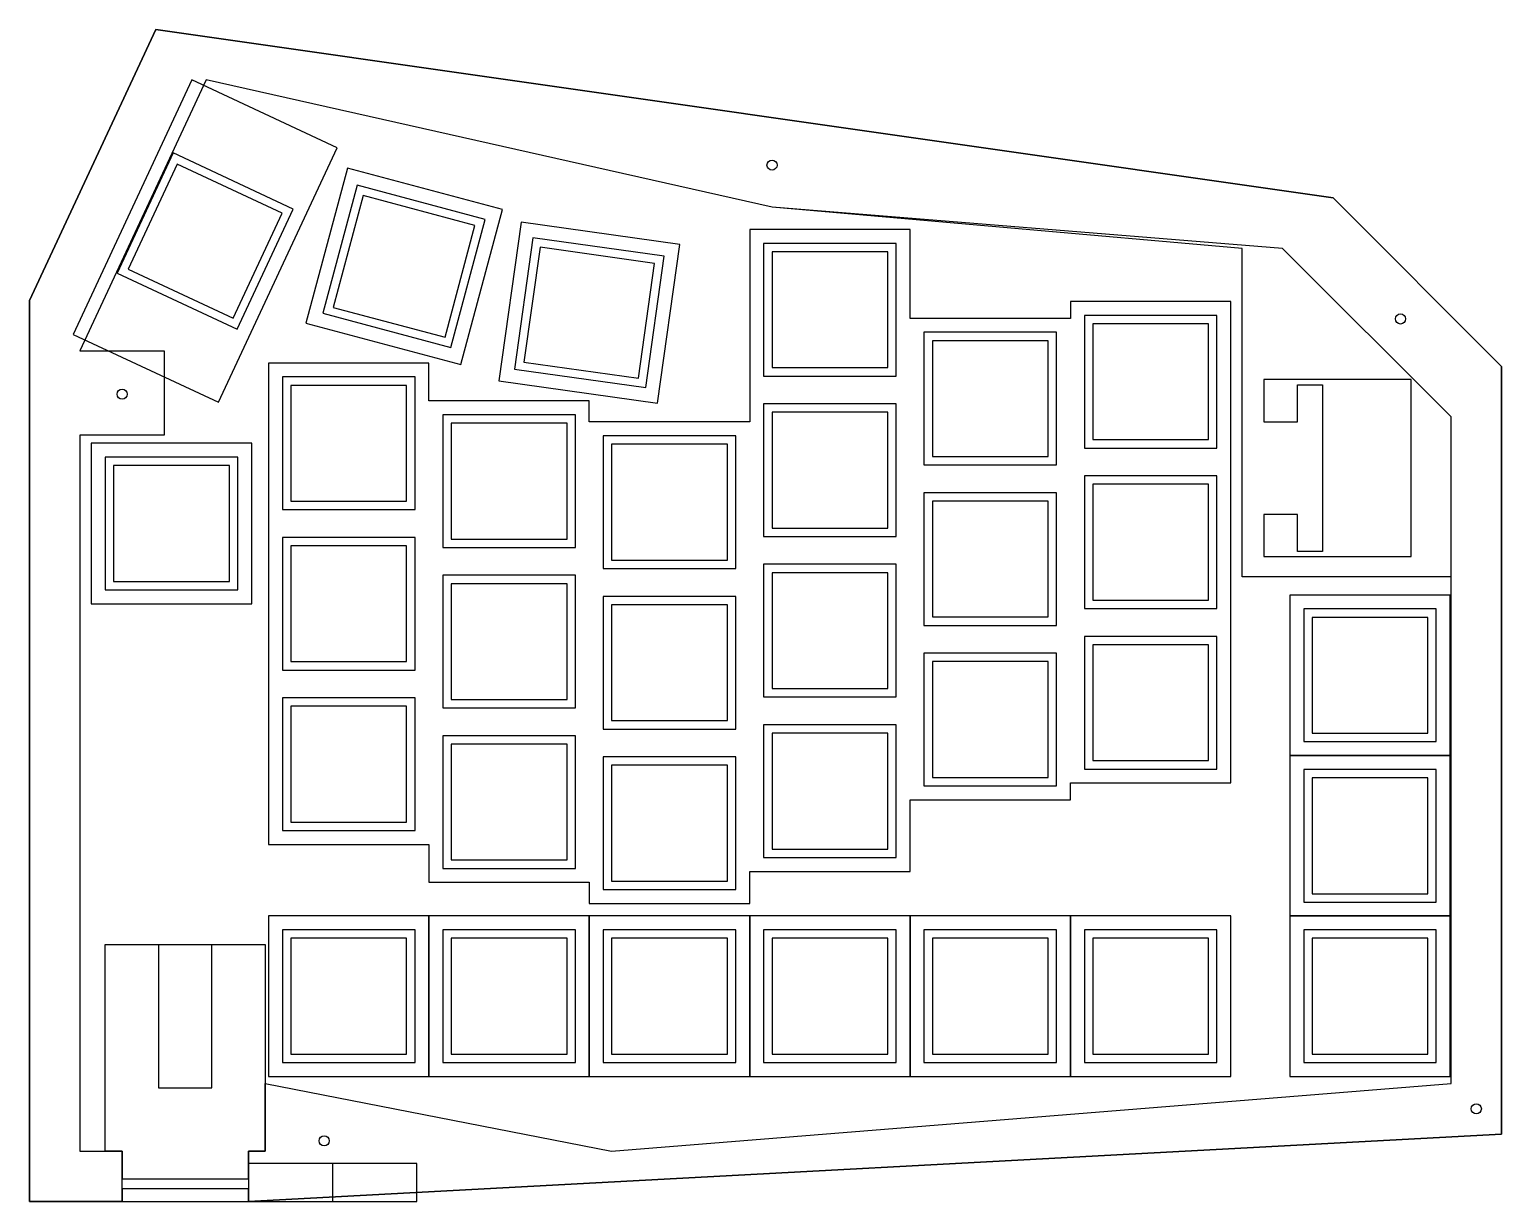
# Model space of a CAD drawing. Header units: millimetres. Extents: x 3 to 178, y 3 to 142.
import ezdxf

# ---------------------------------------------------------------- set-up
doc = ezdxf.new("R2010")
doc.units = ezdxf.units.MM

msp = doc.modelspace()

# ---------------------------------------------------------------- linework, layer by layer
for points in [[(2.8, 2.8), (28.8, 2.8), (177.65, 10.8), (177.65, 101.95), (157.65, 121.95), (17.8, 141.95), (2.8, 109.78)], [(2.8, 2.8), (28.8, 2.8), (177.65, 10.8), (177.65, 101.95), (157.65, 121.95), (17.8, 141.95), (2.8, 109.78)], [(8.8, 2.8), (2.8, 2.8), (2.8, 109.78), (17.8, 141.95), (157.65, 121.95), (177.65, 101.95), (177.65, 10.8), (28.8, 2.8), (28.8, 4.3), (13.8, 4.3), (13.8, 2.8)], [(8.8, 2.8), (2.8, 2.8), (2.8, 109.78), (17.8, 141.95), (157.65, 121.95), (177.65, 101.95), (177.65, 10.8), (28.8, 2.8), (28.8, 4.3), (13.8, 4.3), (13.8, 2.8)], [(2.8, 2.8), (13.8, 2.8), (13.8, 8.8), (11.8, 8.8), (11.8, 33.3), (30.8, 33.3), (30.8, 8.8), (28.8, 8.8), (28.8, 2.8), (177.65, 10.8), (177.65, 101.95), (157.65, 121.95), (17.8, 141.95), (2.8, 109.78)], [(2.8, 2.8), (13.8, 2.8), (13.8, 8.8), (11.8, 8.8), (11.8, 33.3), (18.13, 33.3), (18.13, 16.3), (24.47, 16.3), (24.47, 33.3), (30.8, 33.3), (30.8, 8.8), (28.8, 8.8), (28.8, 2.8), (177.65, 10.8), (177.65, 101.95), (157.65, 121.95), (17.8, 141.95), (2.8, 109.78)], [(25.26, 97.69), (39.35, 127.91), (22.09, 135.96), (8, 105.74)], [(8.8, 8.8), (13.8, 8.8), (13.8, 5.5), (28.8, 5.5), (28.8, 8.8), (30.8, 8.8), (30.8, 16.8), (71.95, 8.8), (171.65, 16.8), (171.65, 76.95), (146.85, 76.95), (146.85, 115.95), (91, 120.85), (23.8, 135.95), (8.8, 103.78), (18.8, 103.78), (18.8, 93.78), (8.8, 93.78)], [(8.8, 8.8), (13.8, 8.8), (13.8, 5.5), (28.8, 5.5), (28.8, 8.8), (30.8, 8.8), (30.8, 16.8), (71.95, 8.8), (171.65, 16.8), (171.65, 30.55), (171.65, 95.95), (151.65, 115.95), (91, 120.85), (23.8, 135.95), (8.8, 103.78), (18.8, 103.78), (18.8, 93.78), (8.8, 93.78)], [(27.48, 106.36), (34.14, 120.63), (19.87, 127.29), (13.21, 113.02)], [(27, 107.69), (32.81, 120.15), (20.35, 125.96), (14.54, 113.5)], [(35.63, 107.09), (54.04, 102.16), (58.97, 120.56), (40.56, 125.49)], [(37.66, 108.26), (52.87, 104.18), (56.94, 119.39), (41.73, 123.47)], [(38.88, 108.96), (52.16, 105.4), (55.72, 118.69), (42.44, 122.25)], [(58.54, 100.22), (77.41, 97.57), (80.06, 116.43), (61.19, 119.08)], [(31.2, 45.2), (50.25, 45.2), (50.25, 40.7), (69.3, 40.7), (69.3, 38.2), (88.35, 38.2), (88.35, 42), (107.4, 42), (107.4, 50.5), (126.45, 50.5), (126.45, 52.5), (145.5, 52.5), (145.5, 109.65), (126.45, 109.65), (126.45, 107.65), (107.4, 107.65), (107.4, 118.2), (88.35, 118.2), (88.35, 95.35), (69.3, 95.35), (69.3, 97.85), (50.25, 97.85), (50.25, 102.35), (31.2, 102.35)], [(60.41, 101.62), (76, 99.43), (78.19, 115.03), (62.6, 117.22)], [(61.54, 102.47), (75.15, 100.56), (77.06, 114.18), (63.45, 116.09)], [(90, 100.8), (105.75, 100.8), (105.75, 116.55), (90, 116.55)], [(91, 101.8), (104.75, 101.8), (104.75, 115.55), (91, 115.55)], [(128.1, 92.25), (143.85, 92.25), (143.85, 108), (128.1, 108)], [(129.1, 93.25), (142.85, 93.25), (142.85, 107), (129.1, 107)], [(109.05, 90.25), (124.8, 90.25), (124.8, 106), (109.05, 106)], [(110.05, 91.25), (123.8, 91.25), (123.8, 105), (110.05, 105)], [(32.85, 84.95), (48.6, 84.95), (48.6, 100.7), (32.85, 100.7)], [(33.85, 85.95), (47.6, 85.95), (47.6, 99.7), (33.85, 99.7)], [(166.9, 100.38), (149.4, 100.38), (149.4, 95.38), (153.4, 95.38), (153.4, 99.77), (156.4, 99.77), (156.4, 79.98), (153.4, 79.98), (153.4, 84.38), (149.4, 84.38), (149.4, 79.38), (166.9, 79.38)], [(166.9, 100.38), (149.4, 100.38), (149.4, 95.38), (153.4, 95.38), (153.4, 99.77), (156.4, 99.77), (156.4, 79.98), (153.4, 79.98), (153.4, 84.38), (149.4, 84.38), (149.4, 79.38), (166.9, 79.38)], [(166.9, 100.38), (149.4, 100.38), (149.4, 95.38), (153.4, 95.38), (153.4, 99.77), (156.4, 99.77), (156.4, 79.98), (153.4, 79.98), (153.4, 84.38), (149.4, 84.38), (149.4, 79.38), (166.9, 79.38)], [(51.9, 80.45), (67.65, 80.45), (67.65, 96.2), (51.9, 96.2)], [(90, 81.75), (105.75, 81.75), (105.75, 97.5), (90, 97.5)], [(91, 82.75), (104.75, 82.75), (104.75, 96.5), (91, 96.5)], [(52.9, 81.45), (66.65, 81.45), (66.65, 95.2), (52.9, 95.2)], [(10.15, 73.77), (29.2, 73.77), (29.2, 92.82), (10.15, 92.82)], [(70.95, 77.95), (86.7, 77.95), (86.7, 93.7), (70.95, 93.7)], [(71.95, 78.95), (85.7, 78.95), (85.7, 92.7), (71.95, 92.7)], [(11.8, 75.42), (27.55, 75.42), (27.55, 91.17), (11.8, 91.17)], [(12.8, 76.42), (26.55, 76.42), (26.55, 90.17), (12.8, 90.17)], [(128.1, 73.2), (143.85, 73.2), (143.85, 88.95), (128.1, 88.95)], [(129.1, 74.2), (142.85, 74.2), (142.85, 87.95), (129.1, 87.95)], [(109.05, 71.2), (124.8, 71.2), (124.8, 86.95), (109.05, 86.95)], [(110.05, 72.2), (123.8, 72.2), (123.8, 85.95), (110.05, 85.95)], [(32.85, 65.9), (48.6, 65.9), (48.6, 81.65), (32.85, 81.65)], [(33.85, 66.9), (47.6, 66.9), (47.6, 80.65), (33.85, 80.65)], [(51.9, 61.4), (67.65, 61.4), (67.65, 77.15), (51.9, 77.15)], [(90, 62.7), (105.75, 62.7), (105.75, 78.45), (90, 78.45)], [(91, 63.7), (104.75, 63.7), (104.75, 77.45), (91, 77.45)], [(52.9, 62.4), (66.65, 62.4), (66.65, 76.15), (52.9, 76.15)], [(70.95, 58.9), (86.7, 58.9), (86.7, 74.65), (70.95, 74.65)], [(71.95, 59.9), (85.7, 59.9), (85.7, 73.65), (71.95, 73.65)], [(152.5, 55.75), (171.55, 55.75), (171.55, 74.8), (152.5, 74.8)], [(154.15, 57.4), (169.9, 57.4), (169.9, 73.15), (154.15, 73.15)], [(155.15, 58.4), (168.9, 58.4), (168.9, 72.15), (155.15, 72.15)], [(128.1, 54.15), (143.85, 54.15), (143.85, 69.9), (128.1, 69.9)], [(129.1, 55.15), (142.85, 55.15), (142.85, 68.9), (129.1, 68.9)], [(109.05, 52.15), (124.8, 52.15), (124.8, 67.9), (109.05, 67.9)], [(110.05, 53.15), (123.8, 53.15), (123.8, 66.9), (110.05, 66.9)], [(32.85, 46.85), (48.6, 46.85), (48.6, 62.6), (32.85, 62.6)], [(33.85, 47.85), (47.6, 47.85), (47.6, 61.6), (33.85, 61.6)], [(51.9, 42.35), (67.65, 42.35), (67.65, 58.1), (51.9, 58.1)], [(90, 43.65), (105.75, 43.65), (105.75, 59.4), (90, 59.4)], [(91, 44.65), (104.75, 44.65), (104.75, 58.4), (91, 58.4)], [(52.9, 43.35), (66.65, 43.35), (66.65, 57.1), (52.9, 57.1)], [(70.95, 39.85), (86.7, 39.85), (86.7, 55.6), (70.95, 55.6)], [(71.95, 40.85), (85.7, 40.85), (85.7, 54.6), (71.95, 54.6)], [(152.5, 36.7), (171.55, 36.7), (171.55, 55.75), (152.5, 55.75)], [(154.15, 38.35), (169.9, 38.35), (169.9, 54.1), (154.15, 54.1)], [(155.15, 39.35), (168.9, 39.35), (168.9, 53.1), (155.15, 53.1)], [(31.2, 17.65), (50.25, 17.65), (50.25, 36.7), (31.2, 36.7)], [(32.85, 19.3), (48.6, 19.3), (48.6, 35.05), (32.85, 35.05)], [(50.25, 17.65), (69.3, 17.65), (69.3, 36.7), (50.25, 36.7)], [(51.9, 19.3), (67.65, 19.3), (67.65, 35.05), (51.9, 35.05)], [(69.3, 17.65), (88.35, 17.65), (88.35, 36.7), (69.3, 36.7)], [(70.95, 19.3), (86.7, 19.3), (86.7, 35.05), (70.95, 35.05)], [(88.35, 17.65), (107.4, 17.65), (107.4, 36.7), (88.35, 36.7)], [(90, 19.3), (105.75, 19.3), (105.75, 35.05), (90, 35.05)], [(107.4, 17.65), (126.45, 17.65), (126.45, 36.7), (107.4, 36.7)], [(109.05, 19.3), (124.8, 19.3), (124.8, 35.05), (109.05, 35.05)], [(126.45, 17.65), (145.5, 17.65), (145.5, 36.7), (126.45, 36.7)], [(128.1, 19.3), (143.85, 19.3), (143.85, 35.05), (128.1, 35.05)], [(152.5, 17.65), (171.55, 17.65), (171.55, 36.7), (152.5, 36.7)], [(154.15, 19.3), (169.9, 19.3), (169.9, 35.05), (154.15, 35.05)], [(33.85, 20.3), (47.6, 20.3), (47.6, 34.05), (33.85, 34.05)], [(52.9, 20.3), (66.65, 20.3), (66.65, 34.05), (52.9, 34.05)], [(71.95, 20.3), (85.7, 20.3), (85.7, 34.05), (71.95, 34.05)], [(91, 20.3), (104.75, 20.3), (104.75, 34.05), (91, 34.05)], [(110.05, 20.3), (123.8, 20.3), (123.8, 34.05), (110.05, 34.05)], [(129.1, 20.3), (142.85, 20.3), (142.85, 34.05), (129.1, 34.05)], [(155.15, 20.3), (168.9, 20.3), (168.9, 34.05), (155.15, 34.05)], [(48.8, 2.8), (48.8, 7.3), (28.8, 7.3), (28.8, 2.8)], [(48.8, 2.8), (48.8, 7.3), (38.8, 7.3), (38.8, 2.8)], [(48.8, 2.8), (48.8, 7.3), (38.8, 7.3), (38.8, 2.8)], [(48.8, 2.8), (48.8, 7.3), (38.8, 7.3), (38.8, 2.8)]]:
    msp.add_lwpolyline(points, close=True)
for centre in [(91, 125.85), (91, 125.85), (91, 125.85), (91, 125.85), (165.65, 107.58), (165.65, 107.58), (165.65, 107.58), (165.65, 107.58), (13.8, 98.65), (13.8, 98.65), (13.8, 98.65), (13.8, 98.65), (174.65, 13.8), (174.65, 13.8), (174.65, 13.8), (174.65, 13.8), (37.8, 10), (37.8, 10), (37.8, 10), (37.8, 10)]:
    msp.add_circle(centre, 0.6)

doc.saveas('drawing.dxf')
